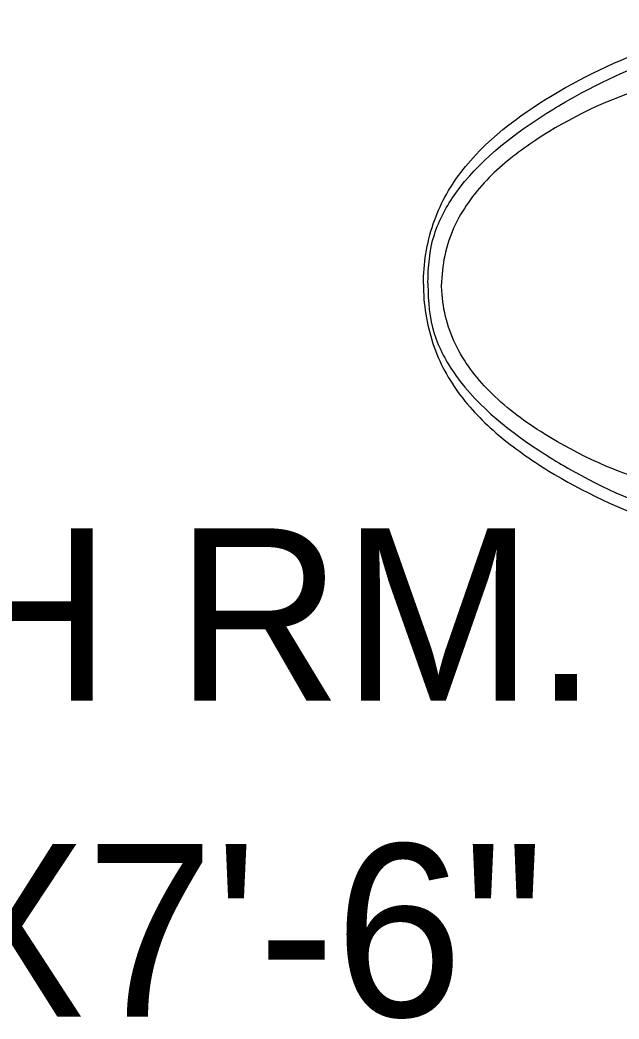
# Model space of a CAD drawing. Header units: inches. Extents: x 0 to 2865, y 0 to 4378.
# Drawn here: x 1309.86 to 1325.5, y 2930.03 to 2956.11 of the extents above; entities that cross this region are included whole.
import ezdxf

# ---------------------------------------------------------------- set-up
doc = ezdxf.new("R2010")
doc.units = ezdxf.units.IN
doc.layers.add('I-FIXTURE', color=8, linetype='Continuous', lineweight=5)
doc.layers.add('l-FIXTURE', color=7, linetype='Continuous', lineweight=5)
doc.layers.add('I-Furn Text', color=7, linetype='Continuous')
doc.styles.add('1 by 8 new', font='GOTHIC.TTF', dxfattribs={"height": 4.5})

# ---------------------------------------------------------------- blocks, each defined once
blk = doc.blocks.new('A$C7D7620EA')
at = {"layer": 'I-FIXTURE'}
for points in [[(3.611, 12.763), (3.678, 12.802)], [(3.678, 12.802), (3.773, 12.857)], [(3.203, 12.514), (3.296, 12.571)], [(3.295, 12.571), (3.382, 12.625)], [(3.382, 12.625), (3.463, 12.674)], [(3.463, 12.674), (3.54, 12.72)], [(3.54, 12.72), (3.611, 12.763)], [(0, 8.059), (0, 8.149)], [(0.12, 8.036), (0.12, 8.084)], [(0.476, 8.084), (0.476, 8.061)], [(0.476, 8.036), (0.476, 8.061)]]:
    blk.add_lwpolyline(points, dxfattribs=at)
for points, knots in [([(0, 8.149), (0.014, 8.681), (0.104, 9.201), (0.284, 9.702), (0.457, 10.185), (0.71, 10.633), (1.027, 11.036), (1.343, 11.44), (1.714, 11.797), (2.114, 12.118), (2.528, 12.45), (2.967, 12.751), (3.424, 13.021), (4.351, 13.57), (5.337, 14.026), (6.364, 14.355), (6.879, 14.521), (7.404, 14.655), (7.936, 14.758), (8.473, 14.861), (9.019, 14.921), (9.565, 14.95), (9.593, 14.951), (9.62, 14.953), (9.648, 14.954)], [0, 0, 0, 0, 1, 1, 1, 2, 2, 2, 3, 3, 3, 4, 4, 4, 5, 5, 5, 6, 6, 6, 7, 7, 7, 8, 8, 8, 8]), ([(3.773, 12.857), (4.704, 13.39), (5.696, 13.834), (6.726, 14.135), (7.417, 14.337), (8.119, 14.483), (8.834, 14.568)], [0, 0, 0, 0, 1, 1, 1, 2, 2, 2, 2]), ([(12.551, 13.055), (12.024, 13.194), (11.494, 13.329), (10.958, 13.432), (10.421, 13.534), (9.876, 13.6), (9.33, 13.626), (8.241, 13.681), (7.143, 13.56), (6.092, 13.27), (5.059, 12.986), (4.068, 12.53), (3.158, 11.965), (2.668, 11.66), (2.199, 11.317), (1.786, 10.913)], [0, 0, 0, 0, 1, 1, 1, 2, 2, 2, 3, 3, 3, 4, 4, 4, 5, 5, 5, 5]), ([(0.845, 10.438), (1.458, 11.286), (2.301, 11.937), (3.176, 12.496), (3.186, 12.503), (3.194, 12.507), (3.203, 12.514)], [0, 0, 0, 0, 1, 1, 1, 2, 2, 2, 2]), ([(1.786, 10.913), (1.432, 10.558), (1.111, 10.163), (0.883, 9.715), (0.647, 9.253), (0.508, 8.746), (0.481, 8.227), (0.478, 8.18), (0.476, 8.133), (0.476, 8.084)], [0, 0, 0, 0, 1, 1, 1, 2, 2, 2, 3, 3, 3, 3]), ([(0.12, 8.084), (0.122, 8.51), (0.159, 8.939), (0.285, 9.346), (0.407, 9.74), (0.608, 10.102), (0.845, 10.438)], [0, 0, 0, 0, 1, 1, 1, 2, 2, 2, 2]), ([(0, 8.059), (0.004, 7.522), (0.086, 6.996), (0.258, 6.487), (0.423, 6.001), (0.671, 5.549), (0.981, 5.14), (1.613, 4.305), (2.478, 3.671), (3.367, 3.132), (4.287, 2.576), (5.271, 2.121), (6.292, 1.784), (7.328, 1.441), (8.409, 1.233), (9.499, 1.171), (9.548, 1.168), (9.597, 1.166), (9.648, 1.163)], [0, 0, 0, 0, 1, 1, 1, 2, 2, 2, 3, 3, 3, 4, 4, 4, 5, 5, 5, 6, 6, 6, 6]), ([(0.12, 8.036), (0.122, 7.609), (0.16, 7.177), (0.287, 6.768), (0.41, 6.377), (0.609, 6.017), (0.845, 5.683)], [0, 0, 0, 0, 1, 1, 1, 2, 2, 2, 2]), ([(1.786, 5.209), (1.433, 5.563), (1.111, 5.958), (0.883, 6.406), (0.648, 6.867), (0.508, 7.374), (0.481, 7.891), (0.478, 7.939), (0.476, 7.988), (0.476, 8.036)], [0, 0, 0, 0, 1, 1, 1, 2, 2, 2, 3, 3, 3, 3]), ([(12.275, 2.994), (11.218, 2.721), (10.142, 2.499), (9.047, 2.485), (8.499, 2.478), (7.955, 2.507), (7.411, 2.579), (6.874, 2.652), (6.345, 2.771), (5.826, 2.929), (4.807, 3.239), (3.825, 3.713), (2.935, 4.298), (2.527, 4.567), (2.137, 4.868), (1.786, 5.209)], [0, 0, 0, 0, 1, 1, 1, 2, 2, 2, 3, 3, 3, 4, 4, 4, 5, 5, 5, 5]), ([(3.105, 3.67), (3.105, 3.67), (3.203, 3.607), (3.203, 3.607), (3.203, 3.607), (3.296, 3.55), (3.296, 3.55), (3.296, 3.55), (3.382, 3.497), (3.382, 3.497), (3.382, 3.497), (3.463, 3.447), (3.463, 3.447), (3.463, 3.447), (3.54, 3.401), (3.54, 3.401), (3.54, 3.401), (3.611, 3.359), (3.611, 3.359), (3.611, 3.359), (3.711, 3.3), (3.711, 3.3), (3.711, 3.3), (3.773, 3.264), (3.773, 3.264), (4.705, 2.731), (5.695, 2.288), (6.726, 1.986), (7.383, 1.793), (8.053, 1.649), (8.733, 1.565)], [0, 0, 0, 0, 1, 1, 1, 2, 2, 2, 3, 3, 3, 4, 4, 4, 5, 5, 5, 6, 6, 6, 7, 7, 7, 8, 8, 8, 9, 9, 9, 10, 10, 10, 10])]:
    blk.add_open_spline(points, degree=3, knots=knots, dxfattribs=at)
blk.add_open_spline([(0.845, 5.683), (1.442, 4.858), (2.256, 4.22), (3.105, 3.67)], degree=3, dxfattribs=at)

msp = doc.modelspace()

# ---------------------------------------------------------------- block references
at = {"layer": 'l-FIXTURE', "color": 8, "lineweight": 5, "transparency": 33554636, "xscale": -1, "rotation": 180}
msp.add_blockref('A$C7D7620EA', (1320.395, 2957.269), dxfattribs=at)

# ---------------------------------------------------------------- texts
at = {"layer": 'I-Furn Text', "color": 8, "lineweight": 5, "transparency": 33554636, "char_height": 4.5, "width": 50.47192, "attachment_point": 2, "style": '1 by 8 new'}
for s, insert in [('WASH RM.', (1309.577, 2942.839)), ('5\'-0"X7\'-6"', (1309.577, 2934.598))]:
    msp.add_mtext(s, dxfattribs=dict(at, insert=insert))

doc.saveas('drawing.dxf')
